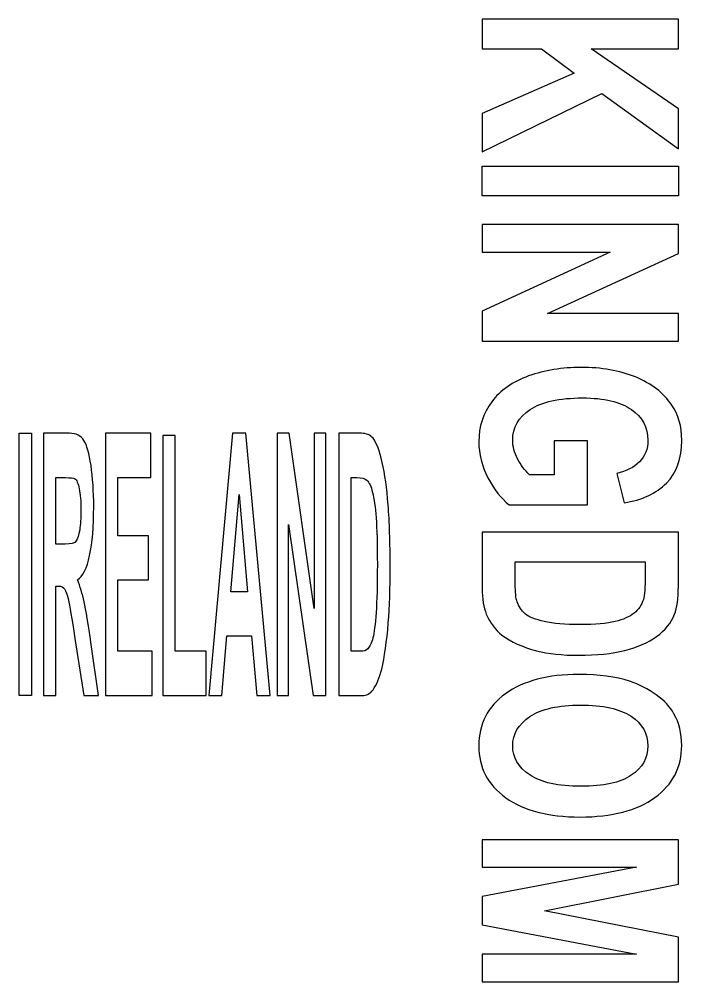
# Model space of a CAD drawing. Header units: centimetres. Extents: x -12.1 to 12.1, y -5 to 6.2.
# Drawn here: x -3.061 to -2.521, y 3.935 to 4.721 of the extents above; entities that cross this region are included whole.
import ezdxf

# ---------------------------------------------------------------- set-up
doc = ezdxf.new("R2010")
doc.units = ezdxf.units.CM
doc.header["$MEASUREMENT"] = 0
doc.layers.add('Layer 1', color=7, linetype='Continuous')

msp = doc.modelspace()

# ---------------------------------------------------------------- linework, layer by layer
at = {"layer": 'Layer 1', "color": 250}
for points, knots in [([(-2.6835, 4.72081), (-2.6835, 4.72081), (-2.52341, 4.72081), (-2.52341, 4.72081), (-2.52341, 4.72081), (-2.52341, 4.72081), (-2.52341, 4.69659), (-2.52341, 4.69659), (-2.52341, 4.69659), (-2.52341, 4.69659), (-2.59449, 4.69659), (-2.59449, 4.69659), (-2.59449, 4.69659), (-2.59449, 4.69659), (-2.52341, 4.64764), (-2.52341, 4.64764), (-2.52341, 4.64764), (-2.52341, 4.64764), (-2.52341, 4.61509), (-2.52341, 4.61509), (-2.52341, 4.61509), (-2.52341, 4.61509), (-2.58578, 4.66025), (-2.58578, 4.66025), (-2.58578, 4.66025), (-2.58578, 4.66025), (-2.6835, 4.61264), (-2.6835, 4.61264), (-2.6835, 4.61264), (-2.6835, 4.61264), (-2.6835, 4.64397), (-2.6835, 4.64397), (-2.6835, 4.64397), (-2.6835, 4.64397), (-2.60838, 4.67694), (-2.60838, 4.67694), (-2.60838, 4.67694), (-2.60838, 4.67694), (-2.63511, 4.69659), (-2.63511, 4.69659), (-2.63511, 4.69659), (-2.63511, 4.69659), (-2.6835, 4.69659), (-2.6835, 4.69659), (-2.6835, 4.69659), (-2.6835, 4.69659), (-2.6835, 4.72081), (-2.6835, 4.72081)], [0, 0, 0, 0, 0.076923, 0.076923, 0.076923, 0.076923, 0.153846, 0.153846, 0.153846, 0.153846, 0.230769, 0.230769, 0.230769, 0.230769, 0.307692, 0.307692, 0.307692, 0.307692, 0.384615, 0.384615, 0.384615, 0.384615, 0.461538, 0.461538, 0.461538, 0.461538, 0.538462, 0.538462, 0.538462, 0.538462, 0.615385, 0.615385, 0.615385, 0.615385, 0.692308, 0.692308, 0.692308, 0.692308, 0.769231, 0.769231, 0.769231, 0.769231, 0.846154, 0.846154, 0.846154, 0.846154, 1, 1, 1, 1]), ([(-2.6835, 4.57661), (-2.6835, 4.57661), (-2.52341, 4.57661), (-2.52341, 4.57661), (-2.52341, 4.57661), (-2.52341, 4.57661), (-2.52341, 4.60085), (-2.52341, 4.60085), (-2.52341, 4.60085), (-2.52341, 4.60085), (-2.6835, 4.60085), (-2.6835, 4.60085), (-2.6835, 4.60085), (-2.6835, 4.60085), (-2.6835, 4.57661), (-2.6835, 4.57661)], [0, 0, 0, 0, 0.2, 0.2, 0.2, 0.2, 0.4, 0.4, 0.4, 0.4, 0.6, 0.6, 0.6, 0.6, 1, 1, 1, 1]), ([(-2.6835, 4.55332), (-2.6835, 4.55332), (-2.52341, 4.55332), (-2.52341, 4.55332), (-2.52341, 4.55332), (-2.52341, 4.55332), (-2.52341, 4.52974), (-2.52341, 4.52974), (-2.52341, 4.52974), (-2.52341, 4.52974), (-2.63031, 4.48067), (-2.63031, 4.48067), (-2.63031, 4.48067), (-2.63031, 4.48067), (-2.52341, 4.48067), (-2.52341, 4.48067), (-2.52341, 4.48067), (-2.52341, 4.48067), (-2.52341, 4.45813), (-2.52341, 4.45813), (-2.52341, 4.45813), (-2.52341, 4.45813), (-2.6835, 4.45813), (-2.6835, 4.45813), (-2.6835, 4.45813), (-2.6835, 4.45813), (-2.6835, 4.48245), (-2.6835, 4.48245), (-2.6835, 4.48245), (-2.6835, 4.48245), (-2.57911, 4.53079), (-2.57911, 4.53079), (-2.57911, 4.53079), (-2.57911, 4.53079), (-2.6835, 4.53079), (-2.6835, 4.53079), (-2.6835, 4.53079), (-2.6835, 4.53079), (-2.6835, 4.55332), (-2.6835, 4.55332)], [0, 0, 0, 0, 0.090909, 0.090909, 0.090909, 0.090909, 0.181818, 0.181818, 0.181818, 0.181818, 0.272727, 0.272727, 0.272727, 0.272727, 0.363636, 0.363636, 0.363636, 0.363636, 0.454545, 0.454545, 0.454545, 0.454545, 0.545455, 0.545455, 0.545455, 0.545455, 0.636364, 0.636364, 0.636364, 0.636364, 0.727273, 0.727273, 0.727273, 0.727273, 0.818182, 0.818182, 0.818182, 0.818182, 1, 1, 1, 1]), ([(-2.62463, 4.37672), (-2.62463, 4.37672), (-2.59766, 4.37672), (-2.59766, 4.37672), (-2.59766, 4.37672), (-2.59766, 4.37672), (-2.59766, 4.32453), (-2.59766, 4.32453), (-2.59766, 4.32453), (-2.59766, 4.32453), (-2.66143, 4.32453), (-2.66143, 4.32453), (-2.66143, 4.32453), (-2.66799, 4.3296), (-2.67375, 4.33697), (-2.67876, 4.34658), (-2.67876, 4.34658), (-2.68374, 4.35622), (-2.68624, 4.36597), (-2.68624, 4.37582), (-2.68624, 4.37582), (-2.68624, 4.38836), (-2.68272, 4.39932), (-2.6757, 4.40863), (-2.6757, 4.40863), (-2.66869, 4.41795), (-2.65861, 4.42497), (-2.64557, 4.42966), (-2.64557, 4.42966), (-2.63249, 4.43435), (-2.61828, 4.43667), (-2.6029, 4.43667), (-2.6029, 4.43667), (-2.58625, 4.43667), (-2.57143, 4.43408), (-2.55847, 4.42887), (-2.55847, 4.42887), (-2.54551, 4.4236), (-2.53556, 4.41594), (-2.52865, 4.40584), (-2.52865, 4.40584), (-2.52332, 4.39818), (-2.52067, 4.3886), (-2.52067, 4.37713), (-2.52067, 4.37713), (-2.52067, 4.36221), (-2.52483, 4.35062), (-2.53316, 4.34224), (-2.53316, 4.34224), (-2.54152, 4.33385), (-2.55302, 4.32847), (-2.56773, 4.32608), (-2.56773, 4.32608), (-2.56773, 4.32608), (-2.57372, 4.35016), (-2.57372, 4.35016), (-2.57372, 4.35016), (-2.56587, 4.35182), (-2.55969, 4.35499), (-2.55512, 4.35968), (-2.55512, 4.35968), (-2.55058, 4.36434), (-2.54831, 4.37014), (-2.54831, 4.37713), (-2.54831, 4.37713), (-2.54831, 4.38769), (-2.55276, 4.39614), (-2.56173, 4.40237), (-2.56173, 4.40237), (-2.5707, 4.40863), (-2.58398, 4.41175), (-2.6016, 4.41175), (-2.6016, 4.41175), (-2.62061, 4.41175), (-2.63485, 4.40858), (-2.64434, 4.40225), (-2.64434, 4.40225), (-2.65386, 4.39594), (-2.65861, 4.38764), (-2.65861, 4.37738), (-2.65861, 4.37738), (-2.65861, 4.37229), (-2.65727, 4.36722), (-2.65462, 4.36213), (-2.65462, 4.36213), (-2.65197, 4.357), (-2.64874, 4.35264), (-2.64495, 4.349), (-2.64495, 4.349), (-2.64495, 4.349), (-2.62463, 4.349), (-2.62463, 4.349), (-2.62463, 4.349), (-2.62463, 4.349), (-2.62463, 4.37672), (-2.62463, 4.37672)], [0, 0, 0, 0, 0.04, 0.04, 0.04, 0.04, 0.08, 0.08, 0.08, 0.08, 0.12, 0.12, 0.12, 0.12, 0.16, 0.16, 0.16, 0.16, 0.2, 0.2, 0.2, 0.2, 0.24, 0.24, 0.24, 0.24, 0.28, 0.28, 0.28, 0.28, 0.32, 0.32, 0.32, 0.32, 0.36, 0.36, 0.36, 0.36, 0.4, 0.4, 0.4, 0.4, 0.44, 0.44, 0.44, 0.44, 0.48, 0.48, 0.48, 0.48, 0.52, 0.52, 0.52, 0.52, 0.56, 0.56, 0.56, 0.56, 0.6, 0.6, 0.6, 0.6, 0.64, 0.64, 0.64, 0.64, 0.68, 0.68, 0.68, 0.68, 0.72, 0.72, 0.72, 0.72, 0.76, 0.76, 0.76, 0.76, 0.8, 0.8, 0.8, 0.8, 0.84, 0.84, 0.84, 0.84, 0.88, 0.88, 0.88, 0.88, 0.92, 0.92, 0.92, 0.92, 1, 1, 1, 1]), ([(-3.06121, 4.16889), (-3.06121, 4.16889), (-3.0511, 4.16889), (-3.0511, 4.16889), (-3.0511, 4.16889), (-3.0511, 4.16889), (-3.0511, 4.38286), (-3.0511, 4.38286), (-3.0511, 4.38286), (-3.0511, 4.38286), (-3.06121, 4.38286), (-3.06121, 4.38286), (-3.06121, 4.38286), (-3.06121, 4.38286), (-3.06121, 4.16889), (-3.06121, 4.16889)], [0, 0, 0, 0, 0.2, 0.2, 0.2, 0.2, 0.4, 0.4, 0.4, 0.4, 0.6, 0.6, 0.6, 0.6, 1, 1, 1, 1]), ([(-3.04144, 4.16889), (-3.04144, 4.16889), (-3.04144, 4.38286), (-3.04144, 4.38286), (-3.04144, 4.38286), (-3.04144, 4.38286), (-3.02015, 4.38286), (-3.02015, 4.38286), (-3.02015, 4.38286), (-3.01479, 4.38286), (-3.01092, 4.38094), (-3.00847, 4.37713), (-3.00847, 4.37713), (-3.00605, 4.37325), (-3.0041, 4.36644), (-3.00265, 4.35662), (-3.00265, 4.35662), (-3.00122, 4.34679), (-3.00046, 4.33554), (-3.00046, 4.32291), (-3.00046, 4.32291), (-3.00046, 4.30684), (-3.00157, 4.29358), (-3.00378, 4.28313), (-3.00378, 4.28313), (-3.00599, 4.27265), (-3.00929, 4.26607), (-3.01369, 4.26333), (-3.01369, 4.26333), (-3.0115, 4.25791), (-3.00969, 4.25189), (-3.00827, 4.24539), (-3.00827, 4.24539), (-3.00687, 4.23887), (-3.00495, 4.22728), (-3.00254, 4.21065), (-3.00254, 4.21065), (-3.00254, 4.21065), (-2.99642, 4.16889), (-2.99642, 4.16889), (-2.99642, 4.16889), (-2.99642, 4.16889), (-3.0085, 4.16889), (-3.0085, 4.16889), (-3.0085, 4.16889), (-3.0085, 4.16889), (-3.01581, 4.21549), (-3.01581, 4.21549), (-3.01581, 4.21549), (-3.0184, 4.23211), (-3.02018, 4.24257), (-3.02114, 4.24693), (-3.02114, 4.24693), (-3.0221, 4.25124), (-3.02312, 4.25422), (-3.02417, 4.25582), (-3.02417, 4.25582), (-3.02524, 4.25742), (-3.02696, 4.25823), (-3.02926, 4.25823), (-3.02926, 4.25823), (-3.02926, 4.25823), (-3.03134, 4.25823), (-3.03134, 4.25823), (-3.03134, 4.25823), (-3.03134, 4.25823), (-3.03134, 4.16889), (-3.03134, 4.16889), (-3.03134, 4.16889), (-3.03134, 4.16889), (-3.04144, 4.16889), (-3.04144, 4.16889)], [0, 0, 0, 0, 0.052632, 0.052632, 0.052632, 0.052632, 0.105263, 0.105263, 0.105263, 0.105263, 0.157895, 0.157895, 0.157895, 0.157895, 0.210526, 0.210526, 0.210526, 0.210526, 0.263158, 0.263158, 0.263158, 0.263158, 0.315789, 0.315789, 0.315789, 0.315789, 0.368421, 0.368421, 0.368421, 0.368421, 0.421053, 0.421053, 0.421053, 0.421053, 0.473684, 0.473684, 0.473684, 0.473684, 0.526316, 0.526316, 0.526316, 0.526316, 0.578947, 0.578947, 0.578947, 0.578947, 0.631579, 0.631579, 0.631579, 0.631579, 0.684211, 0.684211, 0.684211, 0.684211, 0.736842, 0.736842, 0.736842, 0.736842, 0.789474, 0.789474, 0.789474, 0.789474, 0.842105, 0.842105, 0.842105, 0.842105, 0.894737, 0.894737, 0.894737, 0.894737, 1, 1, 1, 1]), ([(-2.99094, 4.16889), (-2.99094, 4.16889), (-2.99094, 4.38286), (-2.99094, 4.38286), (-2.99094, 4.38286), (-2.99094, 4.38286), (-2.95382, 4.38286), (-2.95382, 4.38286), (-2.95382, 4.38286), (-2.95382, 4.38286), (-2.95382, 4.34669), (-2.95382, 4.34669), (-2.95382, 4.34669), (-2.95382, 4.34669), (-2.98084, 4.34669), (-2.98084, 4.34669), (-2.98084, 4.34669), (-2.98084, 4.34669), (-2.98084, 4.29926), (-2.98084, 4.29926), (-2.98084, 4.29926), (-2.98084, 4.29926), (-2.95571, 4.29926), (-2.95571, 4.29926), (-2.95571, 4.29926), (-2.95571, 4.29926), (-2.95571, 4.26318), (-2.95571, 4.26318), (-2.95571, 4.26318), (-2.95571, 4.26318), (-2.98084, 4.26318), (-2.98084, 4.26318), (-2.98084, 4.26318), (-2.98084, 4.26318), (-2.98084, 4.20497), (-2.98084, 4.20497), (-2.98084, 4.20497), (-2.98084, 4.20497), (-2.95285, 4.20497), (-2.95285, 4.20497), (-2.95285, 4.20497), (-2.95285, 4.20497), (-2.95285, 4.16889), (-2.95285, 4.16889), (-2.95285, 4.16889), (-2.95285, 4.16889), (-2.99094, 4.16889), (-2.99094, 4.16889)], [0, 0, 0, 0, 0.076923, 0.076923, 0.076923, 0.076923, 0.153846, 0.153846, 0.153846, 0.153846, 0.230769, 0.230769, 0.230769, 0.230769, 0.307692, 0.307692, 0.307692, 0.307692, 0.384615, 0.384615, 0.384615, 0.384615, 0.461538, 0.461538, 0.461538, 0.461538, 0.538462, 0.538462, 0.538462, 0.538462, 0.615385, 0.615385, 0.615385, 0.615385, 0.692308, 0.692308, 0.692308, 0.692308, 0.769231, 0.769231, 0.769231, 0.769231, 0.846154, 0.846154, 0.846154, 0.846154, 1, 1, 1, 1]), ([(-2.94401, 4.16889), (-2.94401, 4.16889), (-2.94401, 4.38114), (-2.94401, 4.38114), (-2.94401, 4.38114), (-2.94401, 4.38114), (-2.9339, 4.38114), (-2.9339, 4.38114), (-2.9339, 4.38114), (-2.9339, 4.38114), (-2.9339, 4.20497), (-2.9339, 4.20497), (-2.9339, 4.20497), (-2.9339, 4.20497), (-2.90877, 4.20497), (-2.90877, 4.20497), (-2.90877, 4.20497), (-2.90877, 4.20497), (-2.90877, 4.16889), (-2.90877, 4.16889), (-2.90877, 4.16889), (-2.90877, 4.16889), (-2.94401, 4.16889), (-2.94401, 4.16889)], [0, 0, 0, 0, 0.142857, 0.142857, 0.142857, 0.142857, 0.285714, 0.285714, 0.285714, 0.285714, 0.428571, 0.428571, 0.428571, 0.428571, 0.571429, 0.571429, 0.571429, 0.571429, 0.714286, 0.714286, 0.714286, 0.714286, 1, 1, 1, 1]), ([(-2.85639, 4.16889), (-2.85639, 4.16889), (-2.86739, 4.16889), (-2.86739, 4.16889), (-2.86739, 4.16889), (-2.86739, 4.16889), (-2.87176, 4.21749), (-2.87176, 4.21749), (-2.87176, 4.21749), (-2.87176, 4.21749), (-2.89177, 4.21749), (-2.89177, 4.21749), (-2.89177, 4.21749), (-2.89177, 4.21749), (-2.8959, 4.16889), (-2.8959, 4.16889), (-2.8959, 4.16889), (-2.8959, 4.16889), (-2.90665, 4.16889), (-2.90665, 4.16889), (-2.90665, 4.16889), (-2.90665, 4.16889), (-2.88713, 4.38286), (-2.88713, 4.38286), (-2.88713, 4.38286), (-2.88713, 4.38286), (-2.87645, 4.38286), (-2.87645, 4.38286), (-2.87645, 4.38286), (-2.87645, 4.38286), (-2.85639, 4.16889), (-2.85639, 4.16889)], [0, 0, 0, 0, 0.111111, 0.111111, 0.111111, 0.111111, 0.222222, 0.222222, 0.222222, 0.222222, 0.333333, 0.333333, 0.333333, 0.333333, 0.444444, 0.444444, 0.444444, 0.444444, 0.555556, 0.555556, 0.555556, 0.555556, 0.666667, 0.666667, 0.666667, 0.666667, 0.777778, 0.777778, 0.777778, 0.777778, 1, 1, 1, 1]), ([(-2.85091, 4.16889), (-2.85091, 4.16889), (-2.85091, 4.38286), (-2.85091, 4.38286), (-2.85091, 4.38286), (-2.85091, 4.38286), (-2.8411, 4.38286), (-2.8411, 4.38286), (-2.8411, 4.38286), (-2.8411, 4.38286), (-2.8206, 4.23998), (-2.8206, 4.23998), (-2.8206, 4.23998), (-2.8206, 4.23998), (-2.8206, 4.38286), (-2.8206, 4.38286), (-2.8206, 4.38286), (-2.8206, 4.38286), (-2.8112, 4.38286), (-2.8112, 4.38286), (-2.8112, 4.38286), (-2.8112, 4.38286), (-2.8112, 4.16889), (-2.8112, 4.16889), (-2.8112, 4.16889), (-2.8112, 4.16889), (-2.82132, 4.16889), (-2.82132, 4.16889), (-2.82132, 4.16889), (-2.82132, 4.16889), (-2.84153, 4.30844), (-2.84153, 4.30844), (-2.84153, 4.30844), (-2.84153, 4.30844), (-2.84153, 4.16889), (-2.84153, 4.16889), (-2.84153, 4.16889), (-2.84153, 4.16889), (-2.85091, 4.16889), (-2.85091, 4.16889)], [0, 0, 0, 0, 0.090909, 0.090909, 0.090909, 0.090909, 0.181818, 0.181818, 0.181818, 0.181818, 0.272727, 0.272727, 0.272727, 0.272727, 0.363636, 0.363636, 0.363636, 0.363636, 0.454545, 0.454545, 0.454545, 0.454545, 0.545455, 0.545455, 0.545455, 0.545455, 0.636364, 0.636364, 0.636364, 0.636364, 0.727273, 0.727273, 0.727273, 0.727273, 0.818182, 0.818182, 0.818182, 0.818182, 1, 1, 1, 1]), ([(-2.80057, 4.38286), (-2.80057, 4.38286), (-2.78208, 4.38286), (-2.78208, 4.38286), (-2.78208, 4.38286), (-2.77791, 4.38286), (-2.77474, 4.38152), (-2.77255, 4.37879), (-2.77255, 4.37879), (-2.76961, 4.37511), (-2.76708, 4.36854), (-2.76501, 4.3591), (-2.76501, 4.3591), (-2.76291, 4.34963), (-2.76131, 4.3381), (-2.7602, 4.32442), (-2.7602, 4.32442), (-2.75913, 4.31076), (-2.75858, 4.29388), (-2.75858, 4.27384), (-2.75858, 4.27384), (-2.75858, 4.25622), (-2.7591, 4.24105), (-2.76009, 4.2283), (-2.76009, 4.2283), (-2.76134, 4.21275), (-2.76315, 4.20014), (-2.76548, 4.1905), (-2.76548, 4.1905), (-2.76723, 4.1832), (-2.76961, 4.17752), (-2.77258, 4.17341), (-2.77258, 4.17341), (-2.77482, 4.17044), (-2.77779, 4.16889), (-2.78152, 4.16889), (-2.78152, 4.16889), (-2.78152, 4.16889), (-2.80057, 4.16889), (-2.80057, 4.16889), (-2.80057, 4.16889), (-2.80057, 4.16889), (-2.80057, 4.38286), (-2.80057, 4.38286)], [0, 0, 0, 0, 0.083333, 0.083333, 0.083333, 0.083333, 0.166667, 0.166667, 0.166667, 0.166667, 0.25, 0.25, 0.25, 0.25, 0.333333, 0.333333, 0.333333, 0.333333, 0.416667, 0.416667, 0.416667, 0.416667, 0.5, 0.5, 0.5, 0.5, 0.583333, 0.583333, 0.583333, 0.583333, 0.666667, 0.666667, 0.666667, 0.666667, 0.75, 0.75, 0.75, 0.75, 0.833333, 0.833333, 0.833333, 0.833333, 1, 1, 1, 1]), ([(-3.03134, 4.29239), (-3.03134, 4.29239), (-3.02382, 4.29239), (-3.02382, 4.29239), (-3.02382, 4.29239), (-3.01899, 4.29239), (-3.01592, 4.29327), (-3.01476, 4.29504), (-3.01476, 4.29504), (-3.01354, 4.29676), (-3.01261, 4.29979), (-3.0119, 4.3041), (-3.0119, 4.3041), (-3.01124, 4.30831), (-3.01089, 4.3137), (-3.01089, 4.32011), (-3.01089, 4.32011), (-3.01089, 4.32733), (-3.01135, 4.33316), (-3.01223, 4.33755), (-3.01223, 4.33755), (-3.01313, 4.34198), (-3.01441, 4.3448), (-3.01604, 4.34597), (-3.01604, 4.34597), (-3.01686, 4.34643), (-3.01933, 4.34669), (-3.02341, 4.34669), (-3.02341, 4.34669), (-3.02341, 4.34669), (-3.03134, 4.34669), (-3.03134, 4.34669), (-3.03134, 4.34669), (-3.03134, 4.34669), (-3.03134, 4.29239), (-3.03134, 4.29239)], [0, 0, 0, 0, 0.1, 0.1, 0.1, 0.1, 0.2, 0.2, 0.2, 0.2, 0.3, 0.3, 0.3, 0.3, 0.4, 0.4, 0.4, 0.4, 0.5, 0.5, 0.5, 0.5, 0.6, 0.6, 0.6, 0.6, 0.7, 0.7, 0.7, 0.7, 0.8, 0.8, 0.8, 0.8, 1, 1, 1, 1]), ([(-2.79046, 4.34669), (-2.79046, 4.34669), (-2.79046, 4.20497), (-2.79046, 4.20497), (-2.79046, 4.20497), (-2.79046, 4.20497), (-2.78289, 4.20497), (-2.78289, 4.20497), (-2.78289, 4.20497), (-2.78006, 4.20497), (-2.77802, 4.20565), (-2.77678, 4.20701), (-2.77678, 4.20701), (-2.77514, 4.20873), (-2.77377, 4.21173), (-2.77267, 4.21589), (-2.77267, 4.21589), (-2.77162, 4.22008), (-2.77074, 4.22698), (-2.77005, 4.23653), (-2.77005, 4.23653), (-2.76938, 4.24615), (-2.76903, 4.25923), (-2.76903, 4.27576), (-2.76903, 4.27576), (-2.76903, 4.29228), (-2.76938, 4.30499), (-2.77005, 4.31385), (-2.77005, 4.31385), (-2.77074, 4.3227), (-2.77168, 4.3296), (-2.77293, 4.33455), (-2.77293, 4.33455), (-2.77415, 4.33953), (-2.7757, 4.34288), (-2.77759, 4.34466), (-2.77759, 4.34466), (-2.77901, 4.34599), (-2.78178, 4.34669), (-2.78589, 4.34669), (-2.78589, 4.34669), (-2.78589, 4.34669), (-2.79046, 4.34669), (-2.79046, 4.34669)], [0, 0, 0, 0, 0.083333, 0.083333, 0.083333, 0.083333, 0.166667, 0.166667, 0.166667, 0.166667, 0.25, 0.25, 0.25, 0.25, 0.333333, 0.333333, 0.333333, 0.333333, 0.416667, 0.416667, 0.416667, 0.416667, 0.5, 0.5, 0.5, 0.5, 0.583333, 0.583333, 0.583333, 0.583333, 0.666667, 0.666667, 0.666667, 0.666667, 0.75, 0.75, 0.75, 0.75, 0.833333, 0.833333, 0.833333, 0.833333, 1, 1, 1, 1]), ([(-2.87502, 4.25355), (-2.87502, 4.25355), (-2.88189, 4.33298), (-2.88189, 4.33298), (-2.88189, 4.33298), (-2.88189, 4.33298), (-2.88865, 4.25355), (-2.88865, 4.25355), (-2.88865, 4.25355), (-2.88865, 4.25355), (-2.87502, 4.25355), (-2.87502, 4.25355)], [0, 0, 0, 0, 0.25, 0.25, 0.25, 0.25, 0.5, 0.5, 0.5, 0.5, 1, 1, 1, 1]), ([(-2.52341, 4.30229), (-2.52341, 4.30229), (-2.52341, 4.25797), (-2.52341, 4.25797), (-2.52341, 4.25797), (-2.52341, 4.24801), (-2.52443, 4.24041), (-2.52647, 4.23517), (-2.52647, 4.23517), (-2.52923, 4.22812), (-2.53415, 4.22212), (-2.5412, 4.21709), (-2.5412, 4.21709), (-2.54828, 4.21208), (-2.55693, 4.20826), (-2.56715, 4.20565), (-2.56715, 4.20565), (-2.57736, 4.20299), (-2.59001, 4.20171), (-2.60497, 4.20171), (-2.60497, 4.20171), (-2.61813, 4.20171), (-2.62952, 4.20293), (-2.63907, 4.20538), (-2.63907, 4.20538), (-2.65069, 4.20838), (-2.66012, 4.21266), (-2.66734, 4.21825), (-2.66734, 4.21825), (-2.67279, 4.22244), (-2.67704, 4.22812), (-2.68013, 4.23526), (-2.68013, 4.23526), (-2.68237, 4.24059), (-2.6835, 4.24775), (-2.6835, 4.25669), (-2.6835, 4.25669), (-2.6835, 4.25669), (-2.6835, 4.30229), (-2.6835, 4.30229), (-2.6835, 4.30229), (-2.6835, 4.30229), (-2.52341, 4.30229), (-2.52341, 4.30229)], [0, 0, 0, 0, 0.083333, 0.083333, 0.083333, 0.083333, 0.166667, 0.166667, 0.166667, 0.166667, 0.25, 0.25, 0.25, 0.25, 0.333333, 0.333333, 0.333333, 0.333333, 0.416667, 0.416667, 0.416667, 0.416667, 0.5, 0.5, 0.5, 0.5, 0.583333, 0.583333, 0.583333, 0.583333, 0.666667, 0.666667, 0.666667, 0.666667, 0.75, 0.75, 0.75, 0.75, 0.833333, 0.833333, 0.833333, 0.833333, 1, 1, 1, 1]), ([(-2.55049, 4.27804), (-2.55049, 4.27804), (-2.65654, 4.27804), (-2.65654, 4.27804), (-2.65654, 4.27804), (-2.65654, 4.27804), (-2.65654, 4.25995), (-2.65654, 4.25995), (-2.65654, 4.25995), (-2.65654, 4.25319), (-2.65602, 4.24831), (-2.655, 4.24533), (-2.655, 4.24533), (-2.65369, 4.24137), (-2.65145, 4.23814), (-2.64833, 4.23552), (-2.64833, 4.23552), (-2.64521, 4.23296), (-2.64006, 4.23083), (-2.6329, 4.2292), (-2.6329, 4.2292), (-2.62573, 4.22754), (-2.61592, 4.22675), (-2.60357, 4.22675), (-2.60357, 4.22675), (-2.5912, 4.22675), (-2.58168, 4.22754), (-2.57504, 4.2292), (-2.57504, 4.2292), (-2.56842, 4.23083), (-2.56327, 4.23313), (-2.55954, 4.23607), (-2.55954, 4.23607), (-2.55582, 4.23901), (-2.55332, 4.24274), (-2.55201, 4.24728), (-2.55201, 4.24728), (-2.55098, 4.25066), (-2.55049, 4.2573), (-2.55049, 4.26717), (-2.55049, 4.26717), (-2.55049, 4.26717), (-2.55049, 4.27804), (-2.55049, 4.27804)], [0, 0, 0, 0, 0.083333, 0.083333, 0.083333, 0.083333, 0.166667, 0.166667, 0.166667, 0.166667, 0.25, 0.25, 0.25, 0.25, 0.333333, 0.333333, 0.333333, 0.333333, 0.416667, 0.416667, 0.416667, 0.416667, 0.5, 0.5, 0.5, 0.5, 0.583333, 0.583333, 0.583333, 0.583333, 0.666667, 0.666667, 0.666667, 0.666667, 0.75, 0.75, 0.75, 0.75, 0.833333, 0.833333, 0.833333, 0.833333, 1, 1, 1, 1]), ([(-2.60445, 4.18608), (-2.58814, 4.18608), (-2.57446, 4.18424), (-2.56337, 4.1806), (-2.56337, 4.1806), (-2.55523, 4.1779), (-2.5479, 4.17413), (-2.54143, 4.16942), (-2.54143, 4.16942), (-2.53494, 4.1647), (-2.53013, 4.15952), (-2.52699, 4.1539), (-2.52699, 4.1539), (-2.52277, 4.14645), (-2.52067, 4.13782), (-2.52067, 4.12807), (-2.52067, 4.12807), (-2.52067, 4.11037), (-2.52801, 4.09625), (-2.54263, 4.08565), (-2.54263, 4.08565), (-2.55727, 4.07504), (-2.5776, 4.06972), (-2.60366, 4.06972), (-2.60366, 4.06972), (-2.62952, 4.06972), (-2.64976, 4.07498), (-2.66431, 4.0855), (-2.66431, 4.0855), (-2.67893, 4.09604), (-2.68624, 4.11011), (-2.68624, 4.12772), (-2.68624, 4.12772), (-2.68624, 4.14557), (-2.67896, 4.15975), (-2.66444, 4.17029), (-2.66444, 4.17029), (-2.64993, 4.1808), (-2.6299, 4.18608), (-2.60445, 4.18608)], [0, 0, 0, 0, 0.090909, 0.090909, 0.090909, 0.090909, 0.181818, 0.181818, 0.181818, 0.181818, 0.272727, 0.272727, 0.272727, 0.272727, 0.363636, 0.363636, 0.363636, 0.363636, 0.454545, 0.454545, 0.454545, 0.454545, 0.545455, 0.545455, 0.545455, 0.545455, 0.636364, 0.636364, 0.636364, 0.636364, 0.727273, 0.727273, 0.727273, 0.727273, 0.818182, 0.818182, 0.818182, 0.818182, 1, 1, 1, 1]), ([(-2.60334, 4.16109), (-2.62148, 4.16109), (-2.6352, 4.15798), (-2.64458, 4.15169), (-2.64458, 4.15169), (-2.65392, 4.14543), (-2.65861, 4.13744), (-2.65861, 4.12781), (-2.65861, 4.12781), (-2.65861, 4.11817), (-2.65395, 4.11022), (-2.64466, 4.10405), (-2.64466, 4.10405), (-2.6354, 4.09787), (-2.62148, 4.09476), (-2.6029, 4.09476), (-2.6029, 4.09476), (-2.58456, 4.09476), (-2.57088, 4.09776), (-2.56185, 4.10378), (-2.56185, 4.10378), (-2.55282, 4.10982), (-2.54831, 4.11782), (-2.54831, 4.12781), (-2.54831, 4.12781), (-2.54831, 4.1378), (-2.55288, 4.14583), (-2.56202, 4.15195), (-2.56202, 4.15195), (-2.57114, 4.15806), (-2.58494, 4.16109), (-2.60334, 4.16109)], [0, 0, 0, 0, 0.111111, 0.111111, 0.111111, 0.111111, 0.222222, 0.222222, 0.222222, 0.222222, 0.333333, 0.333333, 0.333333, 0.333333, 0.444444, 0.444444, 0.444444, 0.444444, 0.555556, 0.555556, 0.555556, 0.555556, 0.666667, 0.666667, 0.666667, 0.666667, 0.777778, 0.777778, 0.777778, 0.777778, 1, 1, 1, 1]), ([(-2.6835, 4.05114), (-2.6835, 4.05114), (-2.52341, 4.05114), (-2.52341, 4.05114), (-2.52341, 4.05114), (-2.52341, 4.05114), (-2.52341, 4.01492), (-2.52341, 4.01492), (-2.52341, 4.01492), (-2.52341, 4.01492), (-2.63261, 3.99314), (-2.63261, 3.99314), (-2.63261, 3.99314), (-2.63261, 3.99314), (-2.52341, 3.97162), (-2.52341, 3.97162), (-2.52341, 3.97162), (-2.52341, 3.97162), (-2.52341, 3.93527), (-2.52341, 3.93527), (-2.52341, 3.93527), (-2.52341, 3.93527), (-2.6835, 3.93527), (-2.6835, 3.93527), (-2.6835, 3.93527), (-2.6835, 3.93527), (-2.6835, 3.95778), (-2.6835, 3.95778), (-2.6835, 3.95778), (-2.6835, 3.95778), (-2.55748, 3.95778), (-2.55748, 3.95778), (-2.55748, 3.95778), (-2.55748, 3.95778), (-2.6835, 3.9816), (-2.6835, 3.9816), (-2.6835, 3.9816), (-2.6835, 3.9816), (-2.6835, 4.0049), (-2.6835, 4.0049), (-2.6835, 4.0049), (-2.6835, 4.0049), (-2.55748, 4.02866), (-2.55748, 4.02866), (-2.55748, 4.02866), (-2.55748, 4.02866), (-2.6835, 4.02866), (-2.6835, 4.02866), (-2.6835, 4.02866), (-2.6835, 4.02866), (-2.6835, 4.05114), (-2.6835, 4.05114)], [0, 0, 0, 0, 0.071429, 0.071429, 0.071429, 0.071429, 0.142857, 0.142857, 0.142857, 0.142857, 0.214286, 0.214286, 0.214286, 0.214286, 0.285714, 0.285714, 0.285714, 0.285714, 0.357143, 0.357143, 0.357143, 0.357143, 0.428571, 0.428571, 0.428571, 0.428571, 0.5, 0.5, 0.5, 0.5, 0.571429, 0.571429, 0.571429, 0.571429, 0.642857, 0.642857, 0.642857, 0.642857, 0.714286, 0.714286, 0.714286, 0.714286, 0.785714, 0.785714, 0.785714, 0.785714, 0.857143, 0.857143, 0.857143, 0.857143, 1, 1, 1, 1])]:
    msp.add_open_spline(points, degree=3, knots=knots, dxfattribs=at)

doc.saveas('drawing.dxf')
